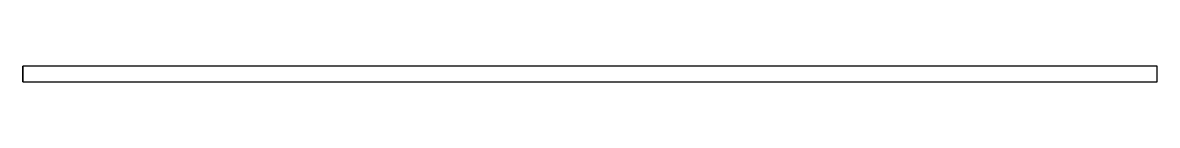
# Model space of a CAD drawing. Extents: x 0 to 185, y 0 to 2.
import ezdxf

# ---------------------------------------------------------------- set-up
doc = ezdxf.new("R2010")
doc.units = 0
doc.layers.get('0').update_dxf_attribs({"linetype": 'CONTINUOUS'})

msp = doc.modelspace()

# ---------------------------------------------------------------- linework, layer by layer
at = {"linetype": 'CONTINUOUS'}
for p, q in [((0, 0), (0, 2.5)), ((185, 2.5), (0, 2.5)), ((0, 2.5), (0, 0)), ((185, 0), (185, 2.5)), ((185, 0), (185, 2.5)), ((0, 0), (185, 0)), ((0, 0), (185, 0))]:
    msp.add_line(p, q, dxfattribs=at)

doc.saveas('drawing.dxf')
